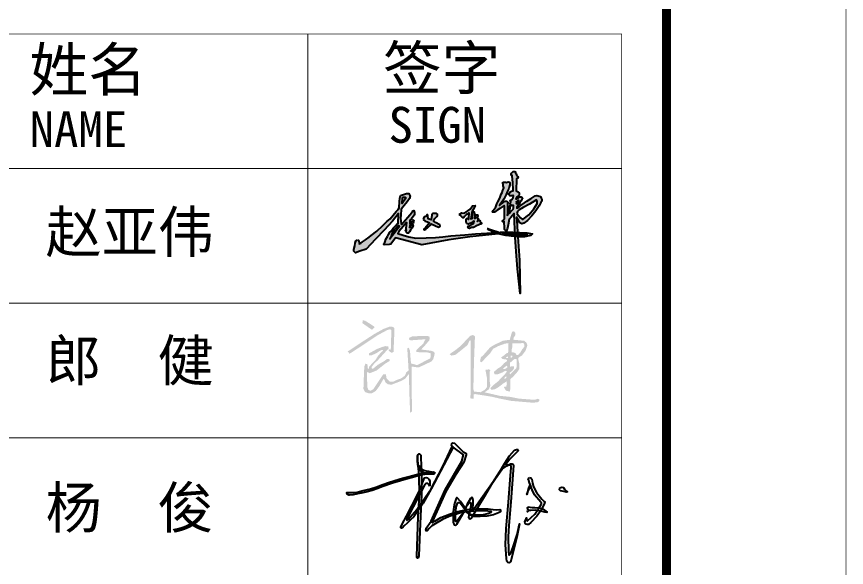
# Model space of a CAD drawing. Extents: x -777745 to 647905, y -207485 to 303235.
# Drawn here: x -358281 to -353656, y 113780 to 116848 of the extents above; entities that cross this region are included whole.
import ezdxf
from ezdxf.enums import TextEntityAlignment as Align

# ---------------------------------------------------------------- set-up
doc = ezdxf.new("R2010")
doc.units = 0
doc.header["$LTSCALE"] = 1000
doc.layers.get('0').update_dxf_attribs({"linetype": 'CONTINUOUS'})
for name, color, linetype in [('00-防烟分区', 4, 'CONTINUOUS'), ('PA004022.01_A1+0.00-MECH$0$HVAC', 3, 'CONTINUOUS'), ('SHEET_TEXT', 7, 'CONTINUOUS')]:
    doc.layers.add(name, color=color, linetype=linetype)
doc.styles.add('华文细黑', font='STXIHEI.TTF', dxfattribs={"height": 10})
doc.styles.add('图签信息$0$华文细黑', font='STXIHEI.TTF', dxfattribs={"height": 10})
pattern_1 = [(45, (-849.99, -261.96), (-112.253, 112.253), [])]

# ---------------------------------------------------------------- blocks, each defined once
blk = doc.blocks.new('图框-A1')
at = {"const_width": 0.05}
blk.add_lwpolyline([(0, 0), (841, 0), (841, 594), (0, 594)], close=True, dxfattribs=at)
blk = doc.blocks.new('图签信息')
at = {"const_width": 0.5}
blk.add_lwpolyline([(-65, 0), (0, 0), (0, 500.5), (-65, 500.5)], close=True, dxfattribs=at)
at = {"const_width": 0.05}
for points in [[(-62.5, 103.262), (-2.5, 103.262), (-2.5, 163.262), (-62.5, 163.262), (-62.5, 103.262)], [(-20, 163.262), (-20, 103.262)], [(-62.5, 155.762), (-2.5, 155.762)], [(-62.5, 148.262), (-2.5, 148.262)], [(-62.5, 140.762), (-2.5, 140.762)]]:
    blk.add_lwpolyline(points, dxfattribs=at)
at = {"style": '图签信息$0$华文细黑'}
for s, height, p in [('姓名', 2.4, (-35.504, 162.474)), ('签字', 2.4, (-15.806, 162.568)), ('SIGN', 2, (-15.5, 159.201)), ('NAME', 2, (-35.5, 158.956))]:
    blk.add_text(s, height=height, dxfattribs=at).set_placement(p, align=Align.TOP_LEFT)
blk = doc.blocks.new('图签-A1')
at = {"color": 2}
blk.add_blockref('图签信息', (0, 0), dxfattribs=at)
blk = doc.blocks.new('A$C31960199')
h = blk.add_hatch(color=256)
h.dxf.hatch_style = 1
h.paths.add_polyline_path([(26202, 11094), (27028, 12962), (27691, 14462), (27935, 15271), (28311, 16516), (28305, 17366), (28098, 18051), (27394, 18175), (26450, 17891), (26062, 17914), (25488, 17947), (24410, 18009), (24386, 17418), (24492, 16499), (24630, 15875), (24852, 14874), (24659, 14283), (24419, 13548), (23985, 12216), (23518, 11261), (22664, 9061), (21593, 6976), (20992, 5842), (20417, 4216), (19650, 3049), (19043, 2125), (18512, 1318), (19659, 1314), (21286, 2409), (22692, 3356), (25046, 4941), (25301, 4442), (25264, 3062), (25200, 649), (25221, -2395), (24972, -2758), (24406, -3341), (24096, -3722), (24101, -3913), (24297, -4055), (25083, -3939), (25094, -4120), (25314, -7480), (25343, -8303), (25545, -8549), (25933, -9020), (26403, -9066), (26941, -7607), (27326, -5738), (27962, -2652), (28789, -1670), (30590, 480), (30615, 257), (31072, -9968), (32539, -10028), (32533, -9950), (32423, -6395), (32189, -3477), (31975, -1488), (33784, -4650), (34984, -5151), (36020, -4878), (38028, -3355), (40529, -786), (42801, 1990), (44648, 4887), (45626, 6672), (46039, 7477), (46191, 8259), (45778, 9085), (45279, 10085), (43302, 10629), (42445, 10343), (40116, 8930), (37717, 7315), (36443, 6458), (33999, 4814), (33413, 4328), (32687, 3775), (32181, 3452), (32180, 3558), (32174, 4185), (32506, 4533), (33247, 5518), (33849, 6440), (34560, 7642), (35009, 8313), (35365, 8843), (35322, 9149), (34980, 9556), (34597, 9792), (34308, 9821), (33821, 9729), (33259, 9417), (32845, 9118), (32348, 8866), (31994, 8716), (31648, 8640), (31562, 8715), (31641, 8965), (31887, 9330), (32159, 9732), (32670, 10166), (33187, 10510), (33391, 10866), (33490, 11305), (33480, 11796), (33339, 12245), (32987, 12572), (32607, 12838), (32174, 13021), (31825, 13068), (31827, 13150), (31832, 13233), (31918, 19815), (32025, 19878), (32303, 20053), (32685, 20294), (32826, 20593), (32693, 21083), (32427, 21574), (31912, 22114), (31861, 22673), (31380, 23204), (31363, 23769), (31004, 24001), (30746, 23958), (30509, 23918), (30211, 23868), (29688, 23545), (29148, 23076), (28954, 22552), (29020, 21942), (29548, 21658), (29596, 21106), (29701, 19906), (29914, 17464), (30049, 14087), (30098, 13214), (30010, 13216), (29115, 12966), (28523, 12637), (28404, 12189), (28009, 12018), (27496, 11399), (27783, 11117), (28311, 10449), (28651, 10433), (29519, 10394), (29979, 10591), (30243, 10367), (30203, 9328), (29972, 9022), (29204, 8206), (29046, 8124), (28636, 7910), (28449, 7614), (28521, 7479), (28887, 7388), (28864, 7078), (28830, 6828), (28563, 6515), (28249, 6149), (28216, 5876), (28614, 5506), (28559, 5369), (28183, 4437), (27697, 2642), (27349, 705), (27276, 3), (27129, -266), (26836, -364), (26876, 771), (26995, 3583), (26989, 5926), (27039, 6256), (27160, 6536), (27160, 6842), (27030, 7048), (26748, 7294), (26484, 7442), (26007, 7452), (25651, 7391), (25337, 7234), (24742, 6823), (24332, 6539), (23686, 5956), (23124, 5536), (22456, 5036), (22524, 5130), (23683, 6744), (24851, 8592)])
h.paths.add_polyline_path([(28654, 5400), (28813, 5527), (29489, 5058), (30319, 5034), (30348, 3614), (30042, 2918), (29368, 2216), (28690, 1460), (28225, 824), (27864, 514), (27808, 593), (27856, 1228), (28021, 2296), (28228, 3638)], flags=16)
h.paths.add_polyline_path([(31756, 6963), (32002, 7058), (32458, 7353), (32946, 7606), (33273, 7816), (33192, 7589), (32976, 6984), (32737, 6580), (32204, 5916), (31869, 6418), (31690, 6750)], flags=16)
h.paths.add_polyline_path([(33490, 2488), (35620, 3864), (39215, 5814), (43052, 8112), (43445, 7452), (43445, 6061), (41591, 3047), (38773, -199), (35781, -2704), (35205, -2592), (34147, -1833), (33224, -803), (32225, 560), (32583, 1596)], flags=16)
h.paths.add_polyline_path([(32539, -10028), (31072, -9968), (31106, -10743), (32598, -10791)])
h.paths.add_polyline_path([(32598, -10791), (31106, -10743), (31142, -11535), (32655, -11534)])
h.paths.add_polyline_path([(32655, -11534), (31142, -11535), (31175, -12276), (32718, -12359)])
h.paths.add_polyline_path([(32718, -12359), (31175, -12276), (31188, -12576), (31857, -20638), (32490, -30209), (33936, -44044), (33718, -25383)])
h = blk.add_hatch(color=256)
h.dxf.hatch_style = 1
h.paths.add_polyline_path([(-31315, 4061), (-28994, 7068), (-27709, 8891), (-27383, 10196), (-28112, 11597), (-29369, 11621), (-32646, 10598), (-33088, 9071), (-33181, 7250), (-33359, 3742), (-33465, 3595), (-34045, 2771), (-35084, 1560), (-36833, -478), (-38419, -2372), (-40217, -3844), (-42681, -6355), (-45916, -9397), (-48945, -11688), (-50181, -12622), (-52181, -14134), (-53766, -15333), (-54809, -15964), (-55627, -16459), (-55547, -16058), (-55797, -15421), (-55951, -15030), (-56161, -14496), (-56579, -14192), (-57194, -14461), (-57607, -14780), (-57865, -16020), (-58176, -17509), (-58624, -19494), (-58624, -20390), (-57688, -21374), (-55260, -20515), (-51806, -19293), (-46543, -13817), (-41738, -8819), (-37170, -3795), (-33783, 573), (-33939, -5026), (-34461, -5290), (-35353, -6097), (-35964, -6837), (-36767, -7711), (-37893, -9240), (-38546, -9875), (-39126, -10883), (-39905, -12236), (-40816, -13819), (-41202, -14989), (-41346, -15583), (-41598, -15890), (-41986, -16364), (-42075, -16645), (-41864, -16906), (-39033, -16731), (-38137, -16535), (-35461, -13026), (-20797, -16887), (-5645, -14148), (5943, -12494), (21817, -10737), (26107, -11772), (29250, -12173), (31175, -12276), (31142, -11535), (30091, -11536), (27340, -11326), (25184, -10862), (24173, -10639), (30841, -10735), (31106, -10743), (31072, -9968), (29853, -9918), (22874, -9868), (15432, -10347), (9046, -10825), (3234, -11324), (-4651, -12001), (-9110, -12483), (-13242, -12802), (-18458, -13087), (-24051, -13137), (-28100, -12545), (-31243, -11487), (-34075, -10535), (-33529, -9421), (-31186, -6764), (-29381, -4459), (-29216, -4607), (-29259, -5338), (-29441, -8426), (-29738, -8796), (-29840, -8945), (-29835, -9112), (-29424, -8769), (-29428, -8949), (-29387, -10056), (-29049, -10441), (-28736, -10455), (-28151, -10346), (-27583, -9749), (-27060, -8806), (-26449, -7705), (-25645, -6254), (-25721, -5707), (-26184, -5624), (-26601, -5943), (-26868, -6383), (-27179, -6891), (-27579, -7218), (-27543, -6769), (-27155, -6102), (-27467, -5972), (-25570, -4981), (-25366, -4028), (-25321, -3363), (-25466, -3100), (-25710, -2984), (-26069, -3272), (-26220, -3838), (-26677, -4362), (-27097, -4844), (-27455, -5094), (-27465, -3262), (-27269, -3115), (-26567, -2494), (-25048, -369), (-24837, 174), (-24920, 1124), (-25192, 2166), (-25823, 1978), (-25978, 1394), (-26326, 1159), (-32201, -5508), (-32299, -5001), (-32539, -3763), (-32628, -2158), (-32503, -336), (-32275, 2991), (-32163, 3115)])
h.paths.add_polyline_path([(-31842, 6082), (-31609, 9375), (-31121, 9613), (-30463, 9613), (-30089, 9682), (-29765, 9341), (-29709, 9085)], flags=16)
h.paths.add_polyline_path([(-33888, -6425), (-33214, -6572), (-33888, -7505), (-35564, -9627), (-37831, -12496), (-38553, -13567), (-37929, -12146), (-37532, -10879), (-36077, -8476), (-34338, -6668)], flags=16)
h.paths.add_polyline_path([(-17222, -2414), (-17513, -829), (-17707, -117), (-18612, -1152), (-19452, -1378), (-19840, -2252), (-19985, -2822), (-18878, -3688), (-17550, -4070), (-16564, -4634), (-18918, -7594), (-19640, -8287), (-19663, -8468), (-19309, -8579), (-18537, -8272), (-17711, -7476), (-16323, -6119), (-15494, -5310), (-11586, -7027), (-10812, -6705), (-10543, -6534), (-10795, -5760), (-13192, -4402), (-14331, -3757), (-13545, -2290), (-12509, -1077), (-12085, -579), (-12067, 112), (-12674, 441), (-13609, 529), (-14232, 588), (-14682, 479), (-15188, -128), (-15428, -1810), (-15557, -2713), (-15592, -2957)], flags=17)
h.paths.add_polyline_path([(19194, -9141), (17534, -8583), (16452, -8219), (15998, -8070), (15572, -8003), (16259, -8421), (17229, -8801), (18338, -9300), (19548, -9809), (20143, -10044), (21675, -9945)], flags=17)
h.paths.add_polyline_path([(37686, -10238), (32539, -10028), (32598, -10791), (36739, -10923), (38005, -11165), (36728, -11492), (32655, -11536), (32718, -12359), (33100, -12379), (36464, -12411), (40048, -11750), (40834, -10712)])
h = blk.add_hatch(color=256)
h.dxf.hatch_style = 1
h.paths.add_polyline_path([(0, 0), (523, -415), (1737, -1597), (2234, -1964), (2458, -1932), (2683, -1711), (2954, -1169), (3938, -271), (4195, -80), (4505, 152), (5027, 542), (5268, 730), (5536, 737), (5515, 550), (5503, 10), (5485, -826), (5439, -2028), (5419, -2541), (5141, -2548), (4938, -2413), (4578, -2173), (4416, -2141), (4304, -2229), (4079, -2406), (3910, -2793), (3868, -3469), (3924, -4137), (4182, -4796), (4656, -5191), (5307, -5364), (6052, -5031), (6823, -4685), (7570, -4050), (8389, -3696), (8188, -4508), (7987, -5042), (7521, -5296), (6799, -5690), (6453, -5995), (5892, -6280), (5546, -6365), (5088, -6477), (4839, -6847), (4959, -7265), (5232, -7691), (5730, -7803), (6484, -7517), (6917, -7075), (7158, -7220), (7924, -7327), (8468, -7034), (9600, -6426), (10899, -5728), (11764, -5391), (12269, -5327), (12534, -5207), (12542, -4725), (12133, -4397), (11645, -4198), (11669, -3710), (11525, -3454), (11001, -3310), (10765, -3454), (10284, -3746), (10032, -3790), (10117, -3669), (10369, -3311), (10765, -2749), (10739, -2379), (10209, -2166), (10046, -1775), (10505, -831), (10289, -257), (9482, -178), (9155, -906), (8884, -889), (8639, -327), (8537, 399), (8397, 1391), (8062, 1615), (7581, 1347), (7442, 284), (7462, -1319), (7219, -2313), (6584, -2451), (6915, -183), (7199, 1765), (8253, 3267), (8862, 4931), (7544, 4769), (6185, 3003), (3062, 690), (1460, 913)])
h.paths.add_polyline_path([(8910, -1453), (9307, -1786), (8919, -2276), (8624, -2165), (8688, -1832)], flags=16)
for points in [[(24410, 18009), (25488, 17947), (26062, 17914), (26450, 17891), (27394, 18175), (28098, 18051), (28305, 17366), (28311, 16516), (27935, 15271), (27691, 14462), (27028, 12962), (26202, 11094), (24851, 8592), (23683, 6744), (22524, 5130), (22456, 5036), (23124, 5536), (23686, 5956), (24332, 6539), (24742, 6823), (25337, 7234), (25651, 7391), (26007, 7452), (26484, 7442), (26748, 7294), (27030, 7048), (27160, 6842), (27160, 6536), (27039, 6256), (26989, 5926), (26995, 3583), (26876, 771), (26836, -364), (27129, -266), (27276, 3), (27349, 705), (27697, 2642), (28183, 4437), (28559, 5369), (28614, 5506), (28216, 5876), (28249, 6149), (28563, 6515), (28830, 6828), (28864, 7078), (28887, 7388), (28521, 7479), (28449, 7614), (28636, 7910), (29046, 8124), (29204, 8206), (29972, 9022), (30203, 9328), (30243, 10367), (29979, 10591), (29519, 10394), (28651, 10433), (28311, 10449), (27783, 11117), (27496, 11399), (28009, 12018), (28404, 12189), (28523, 12637), (29115, 12966), (30010, 13216), (30010, 13216), (30098, 13214), (30049, 14087), (29914, 17464), (29701, 19906), (29596, 21106), (29548, 21658), (29020, 21942), (28954, 22552), (29148, 23076), (29688, 23545), (30211, 23868), (30509, 23918), (30746, 23958), (31004, 24001), (31363, 23769), (31380, 23204), (31861, 22673), (31912, 22114), (32427, 21574), (32693, 21083), (32826, 20593), (32685, 20294), (32303, 20053), (32025, 19878), (31918, 19815), (31832, 13233), (31827, 13150), (31825, 13068), (32174, 13021), (32607, 12838), (32987, 12572), (33339, 12245), (33480, 11796), (33490, 11305), (33391, 10866), (33187, 10510), (32670, 10166), (32159, 9732), (31887, 9330), (31641, 8965), (31562, 8715), (31648, 8640), (31994, 8716), (32348, 8866), (32845, 9118), (33259, 9417), (33821, 9729), (34308, 9821), (34597, 9792), (34980, 9556), (35322, 9149), (35365, 8843), (35009, 8313), (34560, 7642), (33849, 6440), (33247, 5518), (32506, 4533), (32174, 4185), (32174, 4185), (32180, 3558), (32181, 3452), (32687, 3775), (33413, 4328), (33999, 4814), (36443, 6458), (37717, 7315), (40116, 8930), (42445, 10343), (43302, 10629), (45279, 10085), (45778, 9085), (46191, 8259), (46039, 7477), (45626, 6672), (44648, 4887), (42801, 1990), (40529, -786), (38028, -3355), (36020, -4878), (34984, -5151), (33784, -4650), (31975, -1488), (32189, -3477), (32423, -6395), (32533, -9950), (33718, -25383), (33936, -44044), (32490, -30209), (31857, -20638), (31188, -12576), (30615, 257), (30590, 480), (28789, -1670), (27962, -2652), (27326, -5738), (26941, -7607), (26403, -9066), (25933, -9020), (25545, -8549), (25343, -8303), (25314, -7480), (25094, -4120), (25083, -3939), (24297, -4055), (24101, -3913), (24096, -3722), (24406, -3341), (24972, -2758), (25221, -2395), (25200, 649), (25264, 3062), (25301, 4442), (25046, 4941), (22692, 3356), (21286, 2409), (19659, 1314), (18512, 1318), (19043, 2125), (19650, 3049), (20417, 4216), (20992, 5842), (21593, 6976), (22664, 9061), (23518, 11261), (23985, 12216), (24419, 13548), (24659, 14283), (24852, 14874), (24630, 15875), (24492, 16499), (24386, 17418)], [(-56579, -14192), (-56161, -14496), (-55951, -15030), (-55797, -15421), (-55547, -16058), (-55627, -16459), (-54809, -15964), (-53766, -15333), (-52181, -14134), (-50181, -12622), (-48945, -11688), (-45916, -9397), (-42681, -6355), (-40217, -3844), (-38419, -2372), (-36833, -478), (-35084, 1560), (-34045, 2771), (-33465, 3595), (-33359, 3742), (-33181, 7250), (-33088, 9071), (-32646, 10598), (-29369, 11621), (-28112, 11597), (-27383, 10196), (-27709, 8891), (-28994, 7068), (-31315, 4061), (-32163, 3115), (-32275, 2991), (-32503, -336), (-32628, -2158), (-32539, -3763), (-32299, -5001), (-32201, -5508), (-26326, 1159), (-25978, 1394), (-25823, 1978), (-25192, 2166), (-24920, 1124), (-24837, 174), (-25048, -369), (-26567, -2494), (-27269, -3115), (-27465, -3262), (-27455, -5094), (-27097, -4844), (-26677, -4362), (-26220, -3838), (-26069, -3272), (-25710, -2984), (-25466, -3100), (-25321, -3363), (-25366, -4028), (-25570, -4981), (-27467, -5972), (-27467, -5972), (-27155, -6102), (-27543, -6769), (-27579, -7218), (-27579, -7218), (-27179, -6891), (-26868, -6383), (-26601, -5943), (-26184, -5624), (-25721, -5707), (-25645, -6254), (-26449, -7705), (-27060, -8806), (-27583, -9749), (-28151, -10346), (-28736, -10455), (-29049, -10441), (-29387, -10056), (-29428, -8949), (-29424, -8769), (-29835, -9112), (-29840, -8945), (-29738, -8796), (-29441, -8426), (-29259, -5338), (-29216, -4607), (-29381, -4459), (-31186, -6764), (-33529, -9421), (-34075, -10535), (-31243, -11487), (-28100, -12545), (-24051, -13137), (-18458, -13087), (-13242, -12802), (-9110, -12483), (-4651, -12001), (3234, -11324), (9046, -10825), (15432, -10347), (22874, -9868), (29853, -9918), (37686, -10238), (40834, -10712), (40048, -11750), (36464, -12411), (33100, -12379), (29250, -12173), (26107, -11772), (21817, -10737), (5943, -12494), (-5645, -14148), (-20797, -16887), (-35461, -13026), (-38137, -16535), (-39033, -16731), (-41864, -16906), (-42075, -16645), (-41986, -16364), (-41598, -15890), (-41346, -15583), (-41202, -14989), (-40816, -13819), (-39905, -12236), (-39126, -10883), (-38546, -9875), (-37893, -9240), (-36767, -7711), (-35964, -6837), (-35353, -6097), (-34461, -5290), (-33939, -5026), (-33783, 573), (-37170, -3795), (-41738, -8819), (-46543, -13817), (-51806, -19293), (-55260, -20515), (-57688, -21374), (-58624, -20390), (-58624, -19494), (-58176, -17509), (-57865, -16020), (-57607, -14780), (-57194, -14461)], [(-31609, 9375), (-31121, 9613), (-30463, 9613), (-30089, 9682), (-29765, 9341), (-29709, 9085), (-31842, 6082)], [(0, 0), (1460, 913), (3062, 690), (6185, 3003), (7544, 4769), (8862, 4931), (8253, 3267), (7199, 1765), (6915, -183), (6584, -2451), (6584, -2451), (7219, -2313), (7462, -1319), (7442, 284), (7581, 1347), (8062, 1615), (8397, 1391), (8537, 399), (8639, -327), (8884, -889), (9155, -906), (9482, -178), (10289, -257), (10505, -831), (10046, -1775), (10209, -2166), (10739, -2379), (10765, -2749), (10369, -3311), (10117, -3669), (10032, -3790), (10284, -3746), (10765, -3454), (11001, -3310), (11525, -3454), (11669, -3710), (11645, -4198), (12133, -4397), (12542, -4725), (12534, -5207), (12269, -5327), (11764, -5391), (10899, -5728), (9600, -6426), (8468, -7034), (7924, -7327), (7158, -7220), (6917, -7075), (6484, -7517), (5730, -7803), (5232, -7691), (4959, -7265), (4839, -6847), (5088, -6477), (5546, -6365), (5892, -6280), (6453, -5995), (6799, -5690), (7521, -5296), (7987, -5042), (8188, -4508), (8389, -3696), (7570, -4050), (6823, -4685), (6052, -5031), (5307, -5364), (4656, -5191), (4182, -4796), (3924, -4137), (3868, -3469), (3910, -2793), (4079, -2406), (4304, -2229), (4416, -2141), (4578, -2173), (4771, -2301), (4938, -2413), (5141, -2548), (5343, -2543), (5423, -2446), (5439, -2028), (5485, -826), (5503, 10), (5515, 550), (5536, 737), (5268, 730), (5027, 542), (4505, 152), (4195, -80), (3938, -271), (2954, -1169), (2683, -1711), (2458, -1932), (2234, -1964), (1737, -1597), (523, -415)], [(28654, 5400), (28228, 3638), (28021, 2296), (27856, 1228), (27808, 593), (27864, 514), (28225, 824), (28690, 1460), (29368, 2216), (30042, 2918), (30348, 3614), (30319, 5034), (29489, 5058), (28813, 5527)], [(31690, 6750), (31869, 6418), (32204, 5916), (32737, 6580), (32976, 6984), (33192, 7589), (33273, 7816), (32946, 7606), (32458, 7353), (32002, 7058), (31756, 6963)], [(32225, 560), (33224, -803), (34147, -1833), (35205, -2592), (35781, -2704), (38773, -199), (41591, 3047), (43445, 6061), (43445, 7452), (43052, 8112), (39215, 5814), (35620, 3864), (33490, 2488), (32583, 1596)], [(-19985, -2822), (-18878, -3688), (-17550, -4070), (-16564, -4634), (-18918, -7594), (-19640, -8287), (-19663, -8468), (-19309, -8579), (-18537, -8272), (-17711, -7476), (-16323, -6119), (-15494, -5310), (-11586, -7027), (-10812, -6705), (-10543, -6534), (-10795, -5760), (-13192, -4402), (-14331, -3757), (-13545, -2290), (-12509, -1077), (-12085, -579), (-12067, 112), (-12674, 441), (-13609, 529), (-14232, 588), (-14682, 479), (-15188, -128), (-15428, -1810), (-15557, -2713), (-15592, -2957), (-17222, -2414), (-17513, -829), (-17707, -117), (-18612, -1152), (-19452, -1378), (-19840, -2252)], [(8910, -1453), (9307, -1786), (8919, -2276), (8624, -2165), (8688, -1832)], [(-34338, -6668), (-36077, -8476), (-37532, -10879), (-37929, -12146), (-38553, -13567), (-37831, -12496), (-35564, -9627), (-33888, -7505), (-33214, -6572), (-33888, -6425)], [(15572, -8003), (16259, -8421), (17229, -8801), (18338, -9300), (19548, -9809), (20107, -10029), (20143, -10044), (21675, -9945), (19194, -9141), (17534, -8583), (16452, -8219), (15998, -8070)]]:
    blk.add_lwpolyline(points, close=True)
blk.add_lwpolyline([(24173, -10639), (30841, -10735), (36739, -10923), (38005, -11165), (36728, -11492), (32832, -11534), (30091, -11536), (27340, -11326), (25184, -10862), (24173, -10639)])
blk = doc.blocks.new('签名$0$yangjun')
h = blk.add_hatch()
h.set_pattern_fill('ANSI31', color=256, scale=100)
h.set_pattern_definition(pattern_1)
h.paths.add_polyline_path([(3.922, 5.958), (3.897, 6.012), (3.901, 6.124), (3.949, 6.162), (4.056, 6.144), (4.353, 5.84), (4.537, 5.669), (4.687, 5.579), (4.702, 5.555), (4.701, 5.498), (4.57, 5.088), (4.134, 4.406), (3.577, 3.445), (2.817, 1.768), (2.809, 1.728), (2.845, 1.721), (2.971, 1.797), (3.296, 1.996), (3.778, 2.182), (4.24, 2.333), (4.772, 2.448), (5.327, 2.492), (5.926, 2.481), (6.206, 2.449), (6.393, 2.437), (6.576, 2.453), (6.625, 2.434), (6.629, 2.383), (6.616, 2.312), (6.516, 2.254), (6.239, 2.156), (5.857, 2.077), (5.488, 2.056), (5.139, 2.065), (4.899, 2.147), (4.767, 2.279), (4.885, 2.198), (5.02, 2.156), (5.273, 2.152), (5.545, 2.155), (5.772, 2.195), (6.017, 2.258), (6.094, 2.295), (6.117, 2.313), (6.064, 2.336), (5.772, 2.364), (5.425, 2.364), (4.765, 2.317), (4.384, 2.263), (3.759, 2.053), (3.386, 1.899), (2.972, 1.654), (2.801, 1.534), (2.651, 1.389), (2.536, 1.262), (2.481, 1.255), (2.465, 1.288), (2.489, 1.418), (2.706, 1.727), (2.764, 1.803), (3.534, 3.537), (4.46, 5.148), (4.552, 5.502), (3.981, 5.916)])
h = blk.add_hatch()
h.set_pattern_fill('ANSI31', color=256, scale=100)
h.set_pattern_definition(pattern_1)
h.paths.add_polyline_path([(2.677, 3.738), (2.633, 3.845), (2.571, 3.903), (2.458, 3.903), (2.399, 3.834), (1.987, 3.054), (1.76, 2.591), (1.403, 1.908), (1.395, 1.858), (1.413, 1.855), (1.476, 1.886), (1.966, 2.45), (2.76, 3.6), (3.406, 4.846), (3.922, 5.958), (3.981, 5.916), (2.76, 3.6), (2.305, 2.797), (1.788, 2.045), (1.599, 1.868), (1.417, 1.693), (1.255, 1.535), (1.164, 1.422), (1.107, 1.409), (1.075, 1.431), (1.062, 1.472), (1.135, 1.626), (1.385, 2.069), (1.689, 2.657), (2.106, 3.494), (2.31, 4.033), (2.382, 4.206), (2.47, 4.228), (2.555, 4.208), (2.63, 4.141), (2.679, 4.053), (2.686, 3.913)])
h = blk.add_hatch()
h.set_pattern_fill('ANSI31', color=256, scale=100)
h.set_pattern_definition(pattern_1)
h.paths.add_polyline_path([(2.001, 5.419), (2.025, 5.505), (2.063, 5.553), (2.106, 5.557), (2.138, 5.52), (2.177, 5.466), (2.19, 5.42), (2.202, 4.819), (2.219, 4.087), (2.21, 3.26), (2.136, 1.667), (2.066, -0.142), (2.042, -0.245), (2, -0.256), (1.969, -0.245), (1.958, -0.208), (1.953, -0.149), (2.032, 2.031), (2.11, 3.252), (2.095, 4.329)])
h = blk.add_hatch()
h.set_pattern_fill('ANSI31', color=256, scale=100)
h.set_pattern_definition(pattern_1)
h.paths.add_polyline_path([(7.601, 5.72), (7.342, 5.448), (7.132, 5.226), (6.926, 4.95), (6.947, 4.933), (6.997, 4.927), (7.071, 4.94), (7.176, 4.993), (7.206, 4.992), (7.274, 4.997), (7.316, 4.971), (7.341, 4.891), (7.281, 3.885), (7.207, 2.876), (7.086, 1.556), (7.052, 0.93), (7.065, 0.117), (7.089, -0.079), (7.118, -0.075), (7.173, -0.02), (7.306, 0.311), (7.546, 1.05), (7.69, 1.641), (7.553, 1.002), (7.359, 0.24), (7.183, -0.488), (7.111, -0.523), (7.026, -0.507), (6.979, -0.433), (6.957, -0.287), (6.909, 0.485), (6.93, 1.386), (7.059, 2.852), (7.167, 4.105), (7.214, 4.79), (7.219, 4.861), (7.198, 4.904), (7.152, 4.917), (7.095, 4.912), (7.021, 4.888), (6.884, 4.822), (6.74, 4.731), (6.7, 4.747), (6.863, 5.022), (7.122, 5.431), (7.411, 5.757), (7.515, 5.792), (7.585, 5.789)])
h = blk.add_hatch()
h.set_pattern_fill('ANSI31', color=256, scale=100)
h.set_pattern_definition(pattern_1)
h.paths.add_polyline_path([(2.799, 4.532), (2.619, 4.556), (2.49, 4.583), (2.353, 4.62), (2.221, 4.698), (2.101, 4.86), (2.042, 4.943), (1.997, 5.167), (2.001, 5.419), (1.986, 5.209), (1.976, 5.12), (2.02, 4.843), (2.064, 4.747), (2.18, 4.61), (2.338, 4.508), (2.556, 4.463)])
h = blk.add_hatch()
h.set_pattern_fill('ANSI31', color=256, scale=100)
h.set_pattern_definition(pattern_1)
h.paths.add_polyline_path([(6.176, 3.932), (6.74, 4.731), (6.7, 4.747)])
h = blk.add_hatch()
h.set_pattern_fill('ANSI31', color=256, scale=100)
h.set_pattern_definition(pattern_1)
h.paths.add_polyline_path([(-1.916, 3.394), (-1.862, 3.393), (-1.771, 3.398), (-1.637, 3.398), (-1.57, 3.394), (-1.374, 3.42), (-1.1, 3.492), (-0.871, 3.551), (-0.632, 3.6), (-0.333, 3.698), (0.062, 3.836), (0.371, 3.944), (0.731, 4.063), (1.154, 4.184), (1.526, 4.291), (1.94, 4.388), (2.186, 4.444), (2.558, 4.503), (2.778, 4.529), (2.821, 4.535), (2.874, 4.538), (2.925, 4.526), (2.948, 4.503), (2.96, 4.476), (2.949, 4.451), (2.922, 4.427), (2.911, 4.418), (2.88, 4.422), (2.828, 4.422), (2.705, 4.418), (2.551, 4.409), (2.402, 4.39), (2.28, 4.374), (2.039, 4.315), (1.855, 4.276), (1.433, 4.16), (1.054, 4.042), (0.607, 3.906), (0.063, 3.73), (-0.275, 3.606), (-0.538, 3.515), (-0.877, 3.421), (-1.135, 3.362), (-1.345, 3.32), (-1.59, 3.273), (-1.794, 3.248), (-1.836, 3.248), (-1.865, 3.257), (-1.897, 3.285), (-1.939, 3.35), (-1.939, 3.376), (-1.936, 3.391)])
h = blk.add_hatch()
h.set_pattern_fill('ANSI31', color=256, scale=100)
h.set_pattern_definition(pattern_1)
h.paths.add_polyline_path([(8.214, 4.227), (8.309, 4.207), (8.37, 4.131), (8.407, 3.908), (8.456, 3.714), (8.623, 3.388), (8.921, 3.027), (9.046, 2.917), (9.079, 2.894), (9.086, 2.861), (9.079, 2.795), (8.891, 2.411), (8.646, 2.078), (8.309, 1.732), (8.174, 1.62), (8.105, 1.608), (8.053, 1.627), (7.996, 1.675), (7.973, 1.772), (8.026, 1.873), (8.063, 1.978), (8.063, 1.86), (8.104, 1.824), (8.135, 1.822), (8.527, 2.196), (8.778, 2.531), (8.91, 2.769), (8.901, 2.816), (8.866, 2.86), (8.525, 3.265), (8.379, 3.544), (8.246, 3.93), (8.193, 4.062), (8.166, 4.124), (8.181, 4.202)])
h = blk.add_hatch()
h.set_pattern_fill('ANSI31', color=256, scale=100)
h.set_pattern_definition(pattern_1)
h.paths.add_polyline_path([(4.627, 2.416), (4.763, 2.671), (4.908, 2.838), (4.942, 2.835), (4.963, 2.815), (4.96, 2.647), (4.934, 2.46), (4.861, 2.097), (4.847, 2.028), (4.852, 1.964), (4.869, 1.939), (4.909, 1.93), (4.981, 1.962), (5.056, 2.049), (5.163, 2.232), (5.733, 3.163), (6.176, 3.932), (5.643, 3.166), (5.151, 2.478), (5.061, 2.384), (5.054, 2.409), (5.076, 2.568), (5.098, 2.713), (5.093, 2.962), (5.058, 3.096), (5, 3.11), (4.954, 3.055), (4.751, 2.71)])
h = blk.add_hatch()
h.set_pattern_fill('ANSI31', color=256, scale=100)
h.set_pattern_definition(pattern_1)
h.paths.add_polyline_path([(8.272, 3.853), (8.177, 3.639), (8.095, 3.284), (8.179, 3.523), (8.304, 3.761)])
h = blk.add_hatch()
h.set_pattern_fill('ANSI31', color=256, scale=100)
h.set_pattern_definition(pattern_1)
h.paths.add_polyline_path([(9.931, 3.647), (10.032, 3.697), (10.136, 3.671), (10.192, 3.579), (10.349, 3.434), (10.28, 3.41), (10.144, 3.446), (9.97, 3.484), (9.914, 3.543)])
h = blk.add_hatch()
h.set_pattern_fill('ANSI31', color=256, scale=100)
h.set_pattern_definition(pattern_1)
h.paths.add_polyline_path([(4.767, 2.279), (4.608, 2.572), (4.392, 2.893), (4.206, 3.093), (4.175, 3.096), (4.159, 3.051), (4.064, 2.784), (4.018, 2.575), (3.993, 2.309), (3.979, 1.915), (3.991, 1.728), (4.027, 1.641), (4.054, 1.59), (4.11, 1.573), (4.149, 1.587), (4.193, 1.631), (4.575, 2.29), (4.38, 2.032), (4.229, 1.83), (4.127, 1.777), (4.105, 1.819), (4.109, 2.171), (4.154, 2.581), (4.234, 2.808), (4.275, 2.832), (4.375, 2.815), (4.548, 2.594)])
h = blk.add_hatch()
h.set_pattern_fill('ANSI31', color=256, scale=100)
h.set_pattern_definition(pattern_1)
h.paths.add_polyline_path([(8.166, 2.589), (8.396, 2.565), (8.541, 2.553), (8.746, 2.54), (8.938, 2.506), (9.078, 2.411), (9.225, 2.304), (9.212, 2.288), (9.099, 2.298), (8.953, 2.345), (8.591, 2.401), (8.317, 2.398), (8.213, 2.386), (8.175, 2.373), (8.135, 2.323), (8.151, 2.392), (8.161, 2.451), (8.126, 2.519), (8.128, 2.562), (8.155, 2.578)])
for points in [[(3.922, 5.958), (3.897, 6.012), (3.901, 6.124), (3.949, 6.162), (4.056, 6.144), (4.353, 5.84), (4.537, 5.669), (4.687, 5.579), (4.702, 5.555), (4.701, 5.498), (4.57, 5.088), (4.134, 4.406), (3.577, 3.445), (2.817, 1.768), (2.809, 1.728), (2.845, 1.721), (2.971, 1.797), (3.296, 1.996), (3.778, 2.182), (4.24, 2.333), (4.772, 2.448), (5.327, 2.492), (5.926, 2.481), (6.206, 2.449), (6.393, 2.437), (6.576, 2.453), (6.625, 2.434), (6.629, 2.383), (6.616, 2.312), (6.516, 2.254), (6.239, 2.156), (5.857, 2.077), (5.488, 2.056), (5.139, 2.065), (4.899, 2.147), (4.767, 2.279), (4.885, 2.198), (5.02, 2.156), (5.273, 2.152), (5.545, 2.155), (5.772, 2.195), (6.017, 2.258), (6.094, 2.295), (6.117, 2.313), (6.064, 2.336), (5.772, 2.364), (5.425, 2.364), (4.765, 2.317), (4.384, 2.263), (3.759, 2.053), (3.386, 1.899), (2.972, 1.654), (2.801, 1.534), (2.651, 1.389), (2.536, 1.262), (2.481, 1.255), (2.465, 1.288), (2.489, 1.418), (2.706, 1.727), (2.764, 1.803), (3.534, 3.537), (4.46, 5.148), (4.552, 5.502), (3.981, 5.916), (3.922, 5.958)], [(2.677, 3.738), (2.633, 3.845), (2.571, 3.903), (2.458, 3.903), (2.399, 3.834), (1.987, 3.054), (1.76, 2.591), (1.403, 1.908), (1.395, 1.858), (1.413, 1.855), (1.476, 1.886), (1.966, 2.45), (2.76, 3.6), (3.406, 4.846), (3.922, 5.958), (3.981, 5.916), (2.76, 3.6), (2.305, 2.797), (1.788, 2.045), (1.599, 1.868), (1.417, 1.693), (1.255, 1.535), (1.164, 1.422), (1.107, 1.409), (1.075, 1.431), (1.062, 1.472), (1.135, 1.626), (1.385, 2.069), (1.689, 2.657), (2.106, 3.494), (2.31, 4.033), (2.382, 4.206), (2.47, 4.228), (2.555, 4.208), (2.63, 4.141), (2.679, 4.053), (2.686, 3.913), (2.677, 3.738)], [(2.001, 5.419), (2.025, 5.505), (2.063, 5.553), (2.106, 5.557), (2.138, 5.52), (2.177, 5.466), (2.19, 5.42), (2.202, 4.819), (2.219, 4.087), (2.21, 3.26), (2.136, 1.667), (2.066, -0.142), (2.042, -0.245), (2, -0.256), (1.969, -0.245), (1.958, -0.208), (1.953, -0.149), (2.032, 2.031), (2.11, 3.252), (2.095, 4.329), (2.001, 5.419)], [(7.601, 5.72), (7.342, 5.448), (7.132, 5.226), (6.926, 4.95), (6.947, 4.933), (6.997, 4.927), (7.071, 4.94), (7.176, 4.993), (7.206, 4.992), (7.274, 4.997), (7.316, 4.971), (7.341, 4.891), (7.281, 3.885), (7.207, 2.876), (7.086, 1.556), (7.052, 0.93), (7.065, 0.117), (7.089, -0.079), (7.118, -0.075), (7.173, -0.02), (7.306, 0.311), (7.546, 1.05), (7.69, 1.641), (7.553, 1.002), (7.359, 0.24), (7.183, -0.488), (7.111, -0.523), (7.026, -0.507), (6.979, -0.433), (6.957, -0.287), (6.909, 0.485), (6.93, 1.386), (7.059, 2.852), (7.167, 4.105), (7.214, 4.79), (7.219, 4.861), (7.198, 4.904), (7.152, 4.917), (7.095, 4.912), (7.021, 4.888), (6.884, 4.822), (6.74, 4.731), (6.7, 4.747), (6.863, 5.022), (7.122, 5.431), (7.411, 5.757), (7.515, 5.792), (7.585, 5.789), (7.601, 5.72)], [(2.799, 4.532), (2.619, 4.556), (2.49, 4.583), (2.353, 4.62), (2.221, 4.698), (2.101, 4.86), (2.042, 4.943), (1.997, 5.167), (2.001, 5.419), (1.986, 5.209), (1.976, 5.12), (2.02, 4.843), (2.064, 4.747), (2.18, 4.61), (2.338, 4.508), (2.556, 4.463), (2.799, 4.532)], [(6.176, 3.932), (6.74, 4.731), (6.7, 4.747), (6.176, 3.932)], [(-1.916, 3.394), (-1.862, 3.393), (-1.771, 3.398), (-1.637, 3.398), (-1.57, 3.394), (-1.374, 3.42), (-1.1, 3.492), (-0.871, 3.551), (-0.632, 3.6), (-0.333, 3.698), (0.062, 3.836), (0.371, 3.944), (0.731, 4.063), (1.154, 4.184), (1.526, 4.291), (1.94, 4.388), (2.186, 4.444), (2.558, 4.503), (2.778, 4.529), (2.821, 4.535), (2.874, 4.538), (2.925, 4.526), (2.948, 4.503), (2.96, 4.476), (2.949, 4.451), (2.922, 4.427), (2.911, 4.418), (2.88, 4.422), (2.828, 4.422), (2.705, 4.418), (2.551, 4.409), (2.402, 4.39), (2.28, 4.374), (2.039, 4.315), (1.855, 4.276), (1.433, 4.16), (1.054, 4.042), (0.607, 3.906), (0.063, 3.73), (-0.275, 3.606), (-0.538, 3.515), (-0.877, 3.421), (-1.135, 3.362), (-1.345, 3.32), (-1.59, 3.273), (-1.794, 3.248), (-1.836, 3.248), (-1.865, 3.257), (-1.897, 3.285), (-1.939, 3.35), (-1.939, 3.376), (-1.936, 3.391), (-1.916, 3.394)], [(8.214, 4.227), (8.309, 4.207), (8.37, 4.131), (8.407, 3.908), (8.456, 3.714), (8.623, 3.388), (8.921, 3.027), (9.046, 2.917), (9.079, 2.894), (9.086, 2.861), (9.079, 2.795), (8.891, 2.411), (8.646, 2.078), (8.309, 1.732), (8.174, 1.62), (8.105, 1.608), (8.053, 1.627), (7.996, 1.675), (7.973, 1.772), (8.026, 1.873), (8.063, 1.978), (8.063, 1.86), (8.104, 1.824), (8.135, 1.822), (8.527, 2.196), (8.778, 2.531), (8.91, 2.769), (8.901, 2.816), (8.866, 2.86), (8.525, 3.265), (8.379, 3.544), (8.246, 3.93), (8.193, 4.062), (8.166, 4.124), (8.181, 4.202), (8.214, 4.227)], [(4.627, 2.416), (4.763, 2.671), (4.908, 2.838), (4.942, 2.835), (4.963, 2.815), (4.96, 2.647), (4.934, 2.46), (4.861, 2.097), (4.847, 2.028), (4.852, 1.964), (4.869, 1.939), (4.909, 1.93), (4.981, 1.962), (5.056, 2.049), (5.163, 2.232), (5.733, 3.163), (6.176, 3.932), (5.643, 3.166), (5.151, 2.478), (5.061, 2.384), (5.054, 2.409), (5.076, 2.568), (5.098, 2.713), (5.093, 2.962), (5.058, 3.096), (5, 3.11), (4.954, 3.055), (4.751, 2.71), (4.627, 2.416)], [(8.272, 3.853), (8.177, 3.639), (8.095, 3.284), (8.179, 3.523), (8.304, 3.761), (8.272, 3.853)], [(9.931, 3.647), (10.032, 3.697), (10.136, 3.671), (10.192, 3.579), (10.349, 3.434), (10.28, 3.41), (10.144, 3.446), (9.97, 3.484), (9.914, 3.543), (9.931, 3.647)], [(4.767, 2.279), (4.608, 2.572), (4.392, 2.893), (4.206, 3.093), (4.175, 3.096), (4.159, 3.051), (4.064, 2.784), (4.018, 2.575), (3.993, 2.309), (3.979, 1.915), (3.991, 1.728), (4.027, 1.641), (4.054, 1.59), (4.11, 1.573), (4.149, 1.587), (4.193, 1.631), (4.575, 2.29), (4.38, 2.032), (4.229, 1.83), (4.127, 1.777), (4.105, 1.819), (4.109, 2.171), (4.154, 2.581), (4.234, 2.808), (4.275, 2.832), (4.375, 2.815), (4.548, 2.594), (4.767, 2.279)], [(8.166, 2.589), (8.396, 2.565), (8.541, 2.553), (8.746, 2.54), (8.938, 2.506), (9.078, 2.411), (9.225, 2.304), (9.212, 2.288), (9.099, 2.298), (8.953, 2.345), (8.591, 2.401), (8.317, 2.398), (8.213, 2.386), (8.175, 2.373), (8.135, 2.323), (8.151, 2.392), (8.161, 2.451), (8.126, 2.519), (8.128, 2.562), (8.155, 2.578), (8.166, 2.589)]]:
    blk.add_lwpolyline(points)
blk = doc.blocks.new('NTQM')
at = {"layer": 'PA004022.01_A1+0.00-MECH$0$HVAC'}
h = blk.add_hatch(color=4, dxfattribs=at)
h.paths.add_polyline_path([(2108.1, -871.8), (2070.1, -848), (2056.9, -845), (2054.8, -861.3), (2108.7, -898.9), (2123.4, -883)])
h.paths.add_polyline_path([(2193.5, -899.6), (2208.6, -895.7), (2216.4, -899.6), (2213, -1008.8), (2201, -1007.5), (2201.8, -1015.2), (2216.4, -1026.8), (2228.1, -1022), (2233.6, -899.6), (2233, -889.1), (2226.3, -882.1), (2206.6, -880.6), (2172.6, -893.4), (2124, -920.2), (2048.8, -968.7), (1977.6, -1016.5), (1972.1, -1017.7), (1983.2, -1031.8), (2021.3, -1007.2), (2141.3, -927.8)])
h.paths.add_polyline_path([(2200.9, -1002.5), (2198.8, -990.5), (2182.6, -989.3), (2166.3, -993.8), (2137.8, -1004.3), (2092, -1029.7), (2091, -1039.8), (2107.9, -1039.8), (2132.4, -1028.8), (2153.1, -1014.9), (2166.3, -1009.4), (2169.6, -1015.3), (2160.8, -1022.1), (2143, -1042.3), (2126.1, -1068.5), (2092.3, -1103.3), (2090.6, -1115.1), (2085.1, -1114.3), (2082.5, -1089.3), (2071.5, -1087.2), (2065.2, -1104.1), (2064.4, -1126.1), (2061.8, -1185), (2060.6, -1227.6), (2069.4, -1245), (2089.7, -1252.1), (2107.5, -1252.1), (2129.6, -1239), (2148.7, -1213.2), (2161.8, -1190.4), (2171.5, -1173.1), (2176.6, -1174), (2182.5, -1189.6), (2195.6, -1201.8), (2217.2, -1204.4), (2239.6, -1195.5), (2265.4, -1185.4), (2293.3, -1171.4), (2313.2, -1144), (2313.8, -1150.3), (2316.2, -1232.2), (2317.4, -1275.5), (2320.8, -1360.4), (2330.5, -1353.5), (2330.5, -1296.9), (2329.6, -1237.7), (2329.1, -1102.9), (2367.3, -1108.4), (2392.8, -1096.7), (2415.2, -1086), (2440.4, -1074.6), (2450.3, -1060.4), (2455, -1043), (2458.4, -1027.7), (2449, -1019), (2437.6, -1015), (2383.6, -1008.6), (2387.9, -1002.3), (2399.7, -990.5), (2412.8, -974.1), (2428.2, -958), (2429.5, -941), (2426.5, -934.6), (2413.1, -932.9), (2398.3, -932.9), (2377.9, -932.9), (2331.3, -935.5), (2316.9, -942.2), (2313.5, -952.3), (2323.6, -957), (2379.6, -953), (2406.7, -951), (2400.4, -961.4), (2394.3, -975.5), (2367.1, -999.7), (2355.7, -1011.4), (2356.1, -1021.2), (2373.5, -1023.8), (2413.8, -1023.8), (2435.2, -1028.9), (2435.2, -1037.9), (2434, -1057.5), (2406.1, -1070.7), (2381.3, -1084.7), (2359.5, -1095.1), (2336.9, -1088.6), (2326.8, -1086.6), (2324.2, -1070.9), (2320, -1013.9), (2312.6, -998.2), (2304.9, -1001.5), (2312.3, -1124.8), (2300.3, -1134.4), (2291.7, -1153.8), (2269.5, -1170), (2245.2, -1178.1), (2227.9, -1186.8), (2208.5, -1187.3), (2189.6, -1170), (2185.3, -1145.8), (2171.2, -1145.8), (2160.9, -1161.4), (2128.5, -1210), (2115.6, -1229.4), (2101, -1237.5), (2088, -1233.7), (2082.1, -1217), (2079.9, -1133.1), (2096.1, -1140.1), (2133.9, -1125), (2181.5, -1087.2), (2207.9, -1071), (2204.7, -1060.8), (2192.8, -1060.2), (2175, -1073.7), (2140.4, -1093.2), (2114, -1115.3), (2107.5, -1115.3), (2106.9, -1105), (2119.9, -1087.2), (2140.4, -1068.3), (2189.2, -1014.8)])
h.paths.add_polyline_path([(2682.1, -935.4), (2672.1, -926.9), (2654.6, -932.7), (2632.2, -956.5), (2603.6, -987.2), (2573.9, -1011), (2540.4, -1034.2), (2550.9, -1042), (2573.4, -1037.5), (2596.9, -1019.2), (2640.1, -984), (2651.4, -959.7), (2659.1, -957.3), (2657.6, -991), (2658.1, -1048.6), (2658.6, -1108.4), (2659, -1162.7), (2658.7, -1222.6), (2656.7, -1280.8), (2675.2, -1281.7), (2675.3, -1257.5), (2683.3, -1256.6), (2732.1, -1264), (2779.5, -1272), (2821.1, -1281.8), (2885.3, -1294.4), (3006, -1304.7), (3034.6, -1301), (3044, -1288.8), (3032.7, -1282.8), (3014, -1288.4), (2927.4, -1281.8), (2878.7, -1272), (2821.1, -1266.4), (2735.3, -1246.6), (2743.7, -1241), (2759.6, -1229.7), (2768, -1209.2), (2763.8, -1180.6), (2763.3, -1131.8), (2768, -1123.9), (2761.4, -1118.7), (2740.3, -1121.6), (2748.7, -1164.4), (2748.7, -1217.6), (2736.4, -1233.7), (2712.6, -1246.1), (2677, -1242.3), (2673.2, -1229), (2674.7, -1161.5), (2676.9, -1071.2)])
h.paths.add_polyline_path([(2848.4, -975.9), (2868.9, -972.3), (2868.9, -998), (2866.8, -1028.2), (2858.7, -1028.4), (2843.9, -1041.4), (2828, -1052.1), (2835.4, -1061.1), (2859.5, -1064.3), (2861.1, -1072.5), (2844.8, -1083.9), (2829.2, -1101.9), (2808.4, -1115), (2788.7, -1131.9), (2789.6, -1145), (2805.1, -1147.5), (2833.3, -1136.8), (2851.7, -1126.6), (2860.7, -1130.3), (2851.7, -1142.6), (2830.5, -1165), (2809.6, -1186.7), (2780.6, -1209.9), (2768.7, -1223.4), (2771.6, -1231.2), (2790.4, -1230.8), (2806.3, -1222.2), (2824.3, -1209.9), (2837, -1199.3), (2859.1, -1185.4), (2859.9, -1201), (2856.2, -1214.4), (2842.7, -1216.5), (2855, -1237.7), (2876.7, -1242.2), (2879.5, -1224.7), (2879.1, -1172.7), (2893.4, -1161.2), (2916.8, -1135), (2928.6, -1118.6), (2929, -1085.5), (2922.9, -1059.4), (2926.2, -1052.7), (2945, -1040.5), (2965, -1013.5), (2974.4, -984.8), (2969.1, -970.5), (2957.7, -959.4), (2935.2, -957.4), (2895.9, -953.7), (2898.4, -941.5), (2906.5, -929.6), (2906.5, -915.3), (2900.8, -907.2), (2889.8, -908.4), (2882.8, -929.6), (2875.9, -955.4), (2870.7, -954.8), (2838, -959.4), (2815.9, -969.9), (2790.8, -981.6), (2766.4, -996.7), (2750, -1015.3), (2729.6, -1038.6), (2715.1, -1052), (2710.4, -1074.1), (2718.8, -1079.7), (2731.9, -1066.2), (2741.3, -1054), (2764.2, -1033.1), (2783.8, -1004.1), (2812, -989)])
h.paths.add_polyline_path([(2889.6, -974.2), (2933.7, -973), (2951.9, -972.4), (2956.4, -978.7), (2956.7, -993.8), (2946.5, -1005.9), (2935.3, -1024.1), (2925, -1037.2), (2914.5, -1039.8), (2909, -1029.3), (2896.9, -1024.1), (2886.6, -1024.5), (2886.3, -1011), (2890.2, -994.4)], flags=16)
h.paths.add_polyline_path([(2860.4, -1048.5), (2866.7, -1048.9), (2866.9, -1052.3), (2865.5, -1055.9), (2860.7, -1056.3), (2855.2, -1052.9)], flags=16)
h.paths.add_polyline_path([(2881.3, -1042.4), (2889.9, -1042.2), (2890.4, -1048.8), (2885.1, -1053.5), (2881.1, -1054.8), (2881.1, -1045.1)], flags=16)
h.paths.add_polyline_path([(2893.1, -1067.8), (2903.8, -1060.8), (2911, -1060.2), (2914.5, -1064.8), (2914.5, -1085.3), (2914.5, -1100.1), (2913.2, -1111.7), (2901.8, -1122), (2884.5, -1141.2), (2877.8, -1146.2), (2875.1, -1139.5), (2879.1, -1135.3), (2887.6, -1129.2), (2896.1, -1120), (2900.3, -1110.9), (2899.4, -1102.8), (2881.7, -1101.7), (2877.8, -1105.2), (2877.8, -1079.2), (2883, -1078.3)], flags=16)
h.paths.add_polyline_path([(2860.9, -1098), (2861.8, -1101.5), (2861.8, -1108.4), (2855, -1113.7), (2845.2, -1117), (2838.8, -1115.7), (2850.4, -1104.1)], flags=16)
h.paths.add_polyline_path([(2856.6, -1157.1), (2857.4, -1161.6), (2857.8, -1165.8), (2846, -1173), (2847.4, -1164.1)], flags=16)
for name, p, xscale, yscale, zscale in [('A$C31960199', (2593.9, -255.7), 0.01, 0.01, 0.01), ('签名$0$yangjun', (2162.3, -2144.2), 100, 100, 100)]:
    blk.add_blockref(name, p, dxfattribs=dict(xscale=xscale, yscale=yscale, zscale=zscale))
at = {"layer": 'SHEET_TEXT', "style": '华文细黑'}
for s, p in [('赵亚伟', (289, -239.1)), ('郎  健', (289, -955.1)), ('杨  俊', (289, -1774.7))]:
    blk.add_text(s, height=229.11, dxfattribs=at).set_placement(p, align=Align.TOP_LEFT)

msp = doc.modelspace()

# ---------------------------------------------------------------- block references
at = {"xscale": 100, "yscale": 100, "zscale": 100}
for name, p in [('图框-A1', (-437758.4, 99425.3)), ('图签-A1', (-354658.4, 100425.3))]:
    msp.add_blockref(name, p, dxfattribs=at)
at = {"layer": '00-防烟分区'}
msp.add_blockref('NTQM', (-358408.4, 116001.6), dxfattribs=at)

doc.saveas('drawing.dxf')
